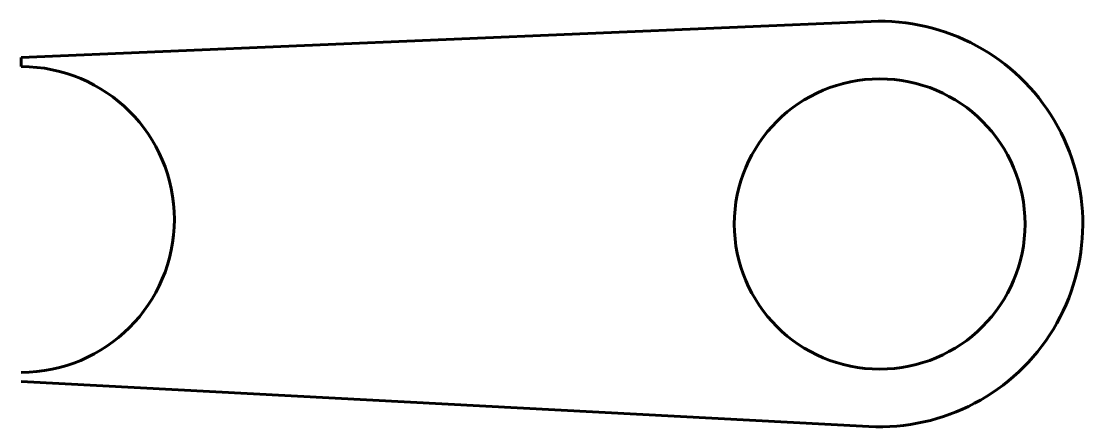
# Model space of a CAD drawing. Header units: millimetres. Extents: x 0 to 117, y -6 to 39.
import ezdxf

# ---------------------------------------------------------------- set-up
doc = ezdxf.new("R2010")
doc.units = ezdxf.units.MM
doc.linetypes.add('K5LT_BASIC', pattern=[0])
doc.layers.add('Системный слой', color=7, linetype='Continuous')

msp = doc.modelspace()

# ---------------------------------------------------------------- linework, layer by layer
at = {"layer": 'Системный слой', "color": 5, "linetype": 'K5LT_BASIC', "lineweight": 60, "true_color": 0x0000ff}
for p, q in [((0, 34.7), (93.53, 38.68)), ((0, 33.7), (0, 34.7)), ((0, -1), (93.29, -5.97))]:
    msp.add_line(p, q, dxfattribs=at)
msp.add_circle((94.48, 16.35), 16, dxfattribs=at)
for centre, radius, start, end in [((94.48, 16.35), 22.35, 266.9515, 92.4365), ((0, 16.85), 16.85, 270, 90)]:
    msp.add_arc(centre, radius, start, end, dxfattribs=at)

doc.saveas('drawing.dxf')
